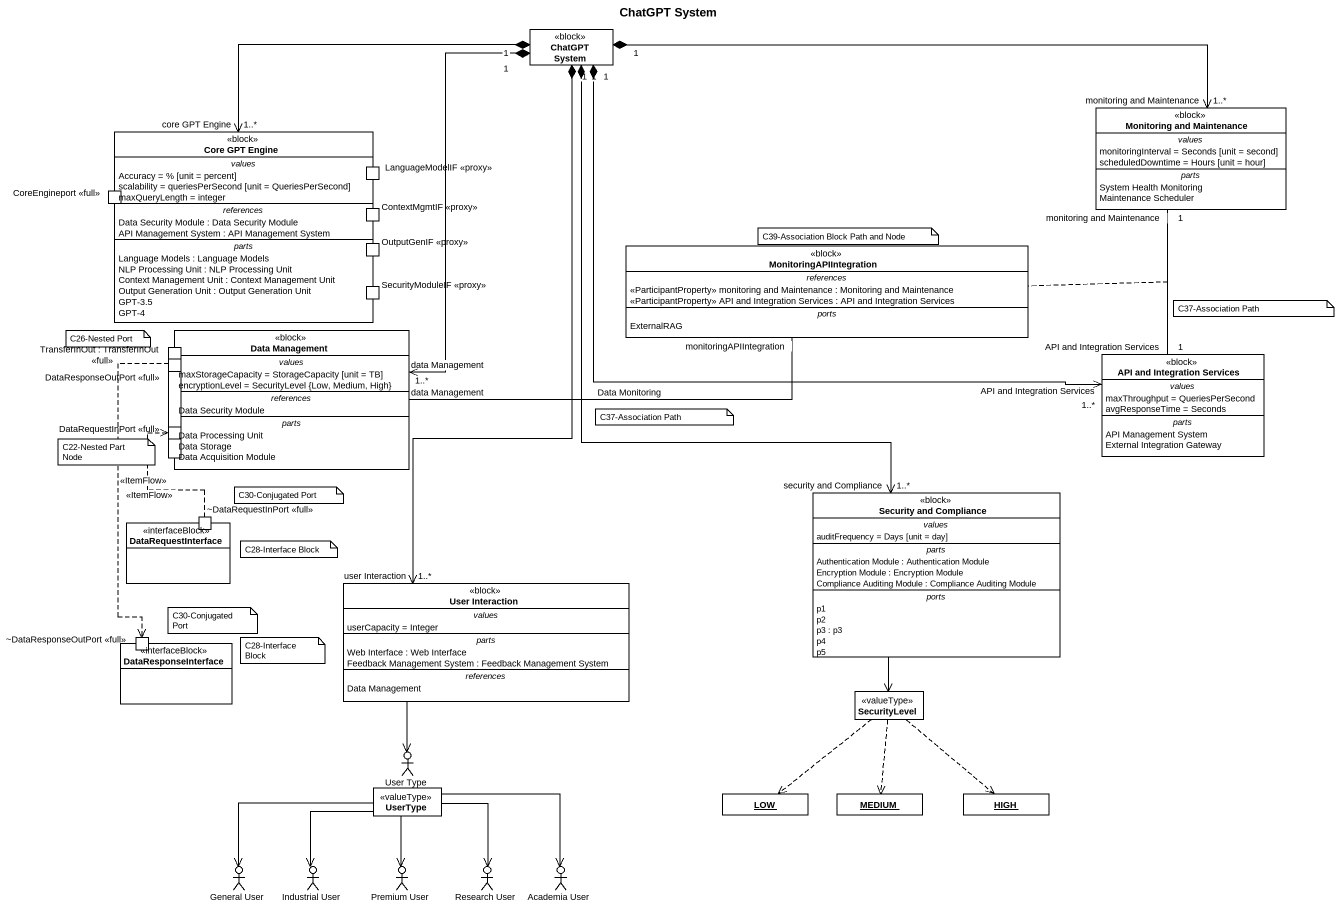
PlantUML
@startuml
title ChatGPT System
allowmixing
hide circle
hide empty members
class "ChatGPT System" as ChatGPT_System <<block>>
class "Core GPT Engine" as Core_GPT_Engine <<block>> {
  -- values --
  Accuracy = % [unit = percent]
  scalability = queriesPerSecond [unit = QueriesPerSecond]
  maxQueryLength = integer
  -- references --
  Data Security Module : Data Security Module
  API Management System : API Management System
  -- parts --
  Language Models : Language Models
  NLP Processing Unit : NLP Processing Unit
  Context Management Unit : Context Management Unit
  Output Generation Unit : Output Generation Unit
  GPT-3.5
  GPT-4
  -- ports --
  CoreEngineport <<full>>
  LanguageModelIF <<proxy>>
  ContextMgmtIF <<proxy>>
  OutputGenIF <<proxy>>
  SecurityModuleIF <<proxy>>
}
class "Monitoring and Maintenance" as Monitoring_and_Maintenance <<block>> {
  -- values --
  monitoringInterval = Seconds [unit = second]
  scheduledDowntime = Hours [unit = hour]
  -- parts --
  System Health Monitoring
  Maintenance Scheduler
}
class MonitoringAPIIntegration <<block>> {
  -- references --
  <<ParticipantProperty>> monitoring and Maintenance : Monitoring and Maintenance
  <<ParticipantProperty>> API and Integration Services : API and Integration Services
  -- ports --
  ExternalRAG
}
class "Data Management" as Data_Management <<block>> {
  -- values --
  maxStorageCapacity = StorageCapacity [unit = TB]
  encryptionLevel = SecurityLevel {Low, Medium, High}
  -- references --
  Data Security Module
  -- parts --
  Data Processing Unit
  Data Storage
  Data Acquisition Module
  -- ports --
  TransferInOut : TransferInOut <<full>>
  DataRequestInPort <<full>>
  DataResponseOutPort <<full>>
}
class "API and Integration Services" as API_and_Integration_Services <<block>> {
  -- values --
  maxThroughput = QueriesPerSecond
  avgResponseTime = Seconds
  -- parts --
  API Management System
  External Integration Gateway
}
rectangle DataRequestInterface <<interfaceBlock>> {
  port "~DataRequestInPort <<full>>" as DataRequestInPort_full_2
}
class "Security and Compliance" as Security_and_Compliance <<block>> {
  -- values --
  auditFrequency = Days [unit = day]
  -- parts --
  Authentication Module : Authentication Module
  Encryption Module : Encryption Module
  Compliance Auditing Module : Compliance Auditing Module
  -- ports --
  p1
  p2
  p3 : p3
  p4
  p5
}
class "User Interaction" as User_Interaction <<block>> {
  -- values --
  userCapacity = Integer
  -- parts --
  Web Interface : Web Interface
  Feedback Management System : Feedback Management System
  -- references --
  Data Management
}
rectangle DataResponseInterface <<interfaceBlock>> {
  port "~DataResponseOutPort <<full>>" as DataResponseOutPort_full_2
}
enum SecurityLevel <<valueType>>
actor "User Type" as User_Type
enum UserType <<valueType>>
object LOW
object MEDIUM
object HIGH
actor "General User" as General_User
actor "Industrial User" as Industrial_User
actor "Premium User" as Premium_User
actor "Research User" as Research_User
actor "Academia User" as Academia_User
ChatGPT_System "1" *-left-> "core GPT Engine\n1..*" Core_GPT_Engine
ChatGPT_System "1" *-right-> "monitoring and Maintenance\n1..*" Monitoring_and_Maintenance
ChatGPT_System "1" *--> "data Management\n1..*" Data_Management
ChatGPT_System "1" *-right-> "API and Integration Services\n1..*" API_and_Integration_Services
ChatGPT_System "1" *--> "security and Compliance\n1..*" Security_and_Compliance
ChatGPT_System "1" *--> "user Interaction\n1..*" User_Interaction
MonitoringAPIIntegration "monitoringAPIIntegration" -left- "data Management" Data_Management : Data Monitoring
Data_Management ..> DataResponseOutPort_full_2 : <<ItemFlow>>
API_and_Integration_Services "1\nAPI and Integration Services" -up- "1\nmonitoring and Maintenance" Monitoring_and_Maintenance
(API_and_Integration_Services, Monitoring_and_Maintenance) .. MonitoringAPIIntegration
DataRequestInPort_full_2 .up.> Data_Management : <<ItemFlow>>
Security_and_Compliance --> SecurityLevel
User_Interaction --> User_Type
SecurityLevel ..> LOW
SecurityLevel ..> MEDIUM
SecurityLevel ..> HIGH
UserType -left-> General_User
UserType --> Industrial_User
UserType --> Premium_User
UserType --> Research_User
UserType -right-> Academia_User
note as N1
  C39-Association Block Path and Node
end note
note as N2
  C26-Nested Port
end note
note as N3
  C37-Association Path
end note
note as N4
  C22-Nested Part Node
end note
note as N5
  C37-Association Path
end note
note as N6
  C30-Conjugated Port
end note
note as N7
  C28-Interface Block
end note
note as N8
  C30-Conjugated Port
end note
note as N9
  C28-Interface Block
end note
@enduml
